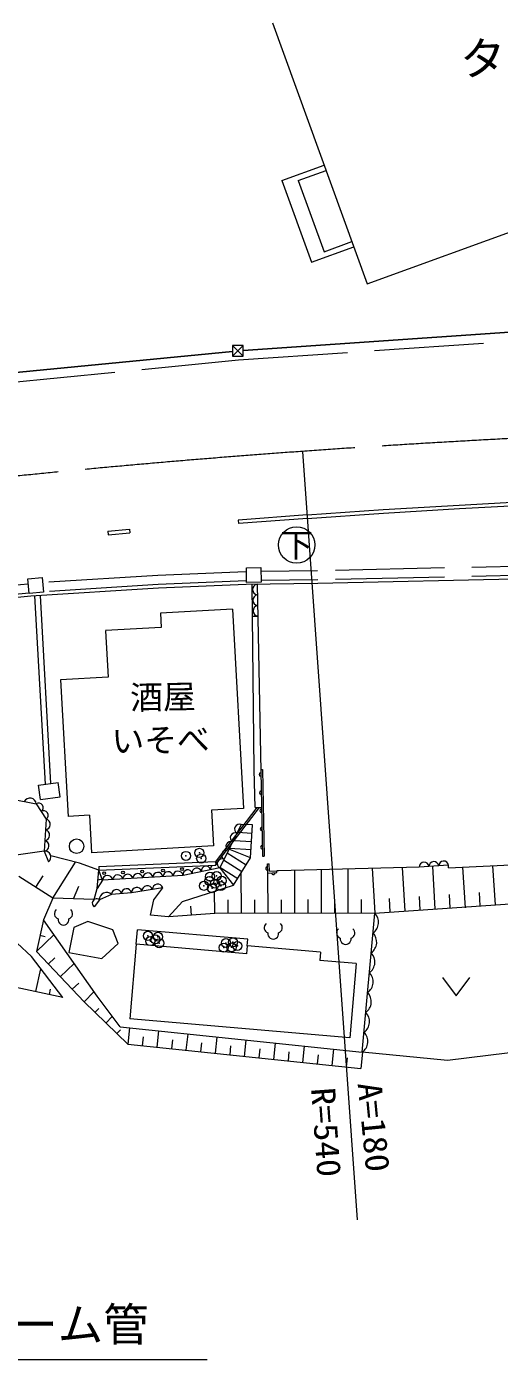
# Model space of a CAD drawing. Units: millimetres, scale not verified. Extents: x 40000 to 680000, y 20000 to 380000.
# Drawn here: x 227566 to 253577, y 245804 to 319126 of the extents above; entities that cross this region are included whole.
import ezdxf
from ezdxf.enums import TextEntityAlignment as Align

# ---------------------------------------------------------------- set-up
doc = ezdxf.new("R2010")
doc.units = ezdxf.units.MM
doc.header["$LTSCALE"] = 1000
doc.header["$PDMODE"] = 32
doc.header["$PDSIZE"] = 500
doc.linetypes.add('CHAIN', pattern=[18.5, 12, -1.5, 3.5, -1.5])
doc.linetypes.add('DASHED', pattern=[7.5, 6, -1.5])
for name, color, linetype, lineweight in [('M-BGD', 7, 'Continuous', 13), ('M-BGD-EXST', 7, 'Continuous', 13), ('M-BMK', 2, 'CHAIN', 13), ('M-BMK-ROW', 30, 'Continuous', 13), ('M-STR-HTXT', 7, 'Continuous', 13)]:
    doc.layers.add(name, color=color, linetype=linetype, lineweight=lineweight)
doc.styles.add('ＭＳ ゴシック', font='')
doc.styles.get('ＭＳ ゴシック').set_extended_font_data('MS Gothic')

msp = doc.modelspace()

# ---------------------------------------------------------------- linework, layer by layer
at = {"layer": 'M-BGD'}
for p, q in [((241097, 319335), (246300, 304980)), ((246300, 304980), (270855, 313879)), ((241606, 310658), (243936, 311503)), ((242508, 310666), (244038, 311220)), ((241606, 310658), (243232, 306173)), ((242508, 310666), (243929, 306744)), ((243929, 306744), (245460, 307299)), ((243232, 306173), (245562, 307017)), ((259031, 302651), (239487, 301310)), ((242996, 292269), (239208, 291983)), ((239208, 291983), (239223, 291784)), ((243011, 292069), (239223, 291784)), ((232033, 291369), (233228, 291478)), ((232033, 291369), (232054, 291170)), ((232054, 291170), (233249, 291279)), ((233228, 291478), (233249, 291279)), ((239658, 289352), (240458, 289361)), ((239667, 288552), (239658, 289352)), ((240458, 289361), (240467, 288561)), ((227629, 288742), (228426, 288815)), ((227703, 287945), (227629, 288742)), ((234814, 288238), (227794, 287792)), ((228426, 288815), (228499, 288018)), ((239646, 288440), (234814, 288238)), ((243589, 288489), (239646, 288440)), ((240467, 288561), (239667, 288552)), ((239990, 286686), (239971, 288444)), ((240245, 288447), (240545, 273482)), ((258042, 288809), (243589, 288489)), ((227794, 287792), (218114, 286868)), ((228499, 288018), (227703, 287945)), ((228605, 277446), (228020, 287807)), ((228904, 277487), (228319, 287826)), ((238888, 287074), (234926, 286854)), ((234926, 286854), (234969, 286073)), ((238888, 287074), (239497, 276107)), ((234969, 286073), (231904, 285903)), ((239990, 286686), (240280, 286689)), ((240079, 278247), (239990, 286686)), ((231905, 285881), (232047, 283336)), ((232047, 283336), (229425, 283190)), ((229425, 283190), (229843, 275677)), ((240146, 276158), (240079, 278247)), ((240146, 276158), (240079, 278247)), ((240449, 278259), (240549, 278262)), ((240549, 278262), (240644, 273484)), ((228210, 277391), (229300, 277542)), ((228320, 276599), (228210, 277391)), ((229409, 276750), (229300, 277542)), ((226782, 276633), (228091, 276365)), ((228320, 276599), (229409, 276750)), ((228091, 276365), (228636, 275524)), ((231022, 275742), (229843, 275677)), ((231022, 275742), (231136, 273679)), ((239497, 276107), (237742, 276010)), ((237742, 276010), (237851, 274052)), ((237960, 273165), (240255, 276161)), ((237966, 273009), (240383, 276163)), ((240146, 276158), (240491, 276165)), ((228636, 275524), (228522, 273757)), ((239377, 275229), (238187, 272847)), ((239999, 275203), (239377, 275229)), ((239890, 273396), (239999, 275203)), ((238999, 274356), (239944, 274299)), ((239163, 274800), (239971, 274751)), ((228522, 273757), (225333, 273306)), ((228522, 273757), (228764, 273171)), ((230469, 273103), (228892, 273499)), ((237851, 274052), (231136, 273679)), ((238603, 273680), (239652, 273019)), ((239890, 273396), (238697, 273868)), ((238723, 273920), (239917, 273847)), ((229008, 271185), (230261, 273156)), ((231546, 272719), (230469, 273103)), ((231537, 272919), (237959, 273187)), ((231537, 272919), (231546, 272719)), ((231546, 272719), (237967, 272987)), ((238187, 272847), (236172, 272432)), ((237959, 273187), (237967, 272987)), ((238187, 272847), (238941, 271889)), ((238203, 272879), (239178, 272265)), ((238403, 273280), (239415, 272642)), ((238941, 271889), (239890, 273396)), ((240545, 273482), (240644, 273484)), ((240810, 273058), (240910, 273064)), ((240838, 272559), (240810, 273058)), ((240933, 272665), (240910, 273064)), ((249167, 272892), (241423, 272675)), ((245257, 270353), (245251, 272782)), ((246579, 272819), (246725, 270356)), ((248236, 272866), (248379, 270468)), ((250776, 272984), (249167, 272892)), ((249892, 272933), (250032, 270579)), ((250783, 272853), (250776, 272984)), ((250783, 272853), (254587, 273024)), ((251554, 272888), (251687, 270651)), ((253209, 272962), (253338, 270803)), ((229008, 271185), (227142, 272372)), ((228075, 271779), (228478, 272412)), ((231440, 271718), (231546, 272719)), ((231740, 272160), (231440, 271718)), ((231740, 272160), (231546, 272719)), ((236172, 272432), (231740, 272160)), ((239382, 270338), (239377, 272582)), ((240838, 272559), (241338, 272588)), ((240851, 270342), (240846, 272559)), ((240933, 272665), (241332, 272687)), ((241423, 272675), (241332, 272687)), ((241338, 272588), (241332, 272687)), ((242320, 270345), (242314, 272700)), ((243788, 270349), (243782, 272741)), ((230145, 271140), (230434, 271832)), ((231282, 271095), (231440, 271718)), ((232236, 271379), (231566, 271084)), ((233337, 271472), (232236, 271379)), ((235056, 271742), (233337, 271472)), ((234564, 271092), (235056, 271742)), ((236146, 270986), (238941, 271889)), ((237914, 270334), (237911, 271556)), ((250814, 271384), (250858, 270635)), ((252467, 271496), (252511, 270747)), ((229008, 271185), (228484, 269989)), ((231282, 271095), (229008, 271185)), ((231566, 271084), (231285, 270698)), ((234378, 270233), (234564, 271092)), ((235367, 270154), (236146, 270986)), ((236641, 270244), (236605, 270743)), ((238648, 270336), (238646, 271086)), ((240117, 270340), (240115, 271090)), ((241585, 270343), (241583, 271093)), ((243054, 270347), (243052, 271097)), ((244523, 270351), (244521, 271101)), ((245991, 270354), (245989, 271104)), ((246725, 270356), (254969, 270913)), ((247507, 271161), (247552, 270412)), ((249161, 271272), (249205, 270524)), ((228484, 269989), (228100, 268243)), ((231441, 265778), (228484, 269989)), ((230924, 269885), (230165, 269557)), ((232305, 269430), (230924, 269885)), ((235367, 270154), (234378, 270233)), ((237914, 270334), (235367, 270154)), ((246725, 270356), (237914, 270334)), ((246036, 262704), (246725, 270356)), ((227833, 267968), (226247, 269440)), ((229068, 269158), (228100, 268243)), ((228585, 269052), (228292, 269116)), ((230165, 269557), (229886, 268185)), ((232593, 268683), (232305, 269430)), ((233600, 268644), (233669, 269441)), ((239728, 268918), (233669, 269441)), ((232593, 268683), (231701, 267862)), ((233600, 268644), (233246, 264538)), ((239659, 268121), (233600, 268644)), ((239697, 268555), (239659, 268121)), ((239697, 268555), (239728, 268918)), ((243735, 268207), (239697, 268555)), ((229548, 265720), (227833, 267968)), ((228100, 268243), (230722, 265470)), ((229119, 267893), (228756, 267550)), ((229886, 268185), (231701, 267862)), ((243735, 268207), (243695, 267750)), ((245703, 267576), (243695, 267750)), ((229548, 265720), (223675, 266973)), ((228080, 266034), (228348, 267292)), ((230176, 267580), (229411, 266857)), ((245703, 267576), (245350, 263492)), ((228814, 265877), (228877, 266170)), ((230430, 266507), (230066, 266163)), ((250449, 266804), (251199, 265804)), ((251199, 265804), (251949, 266804)), ((230722, 265470), (231257, 266023)), ((233125, 263143), (230722, 265470)), ((232705, 264091), (231441, 265778)), ((231323, 264888), (231531, 265104)), ((231923, 264307), (232273, 264668)), ((232705, 264091), (246036, 262704)), ((233218, 264038), (233125, 263143)), ((245350, 263492), (233246, 264538)), ((232524, 263725), (232733, 263940)), ((233979, 263557), (233927, 263060)), ((234823, 263871), (234729, 262976)), ((235583, 263390), (235532, 262893)), ((236427, 263704), (236334, 262809)), ((238031, 263537), (237938, 262642)), ((239635, 263370), (239542, 262475)), ((233125, 263143), (245959, 261807)), ((237187, 263223), (237136, 262726)), ((238792, 263056), (238740, 262559)), ((240396, 262889), (240344, 262392)), ((241239, 263203), (241146, 262308)), ((242000, 262722), (241948, 262225)), ((242843, 263036), (242750, 262141)), ((243604, 262555), (243552, 262058)), ((244447, 262869), (244354, 261974)), ((246052, 262702), (245959, 261807)), ((250722, 262243), (246036, 262704)), ((256146, 262915), (250722, 262243)), ((245208, 262388), (245156, 261891))]:
    msp.add_line(p, q, dxfattribs=at)
at = {"layer": 'M-BGD', "linetype": 'DASHED'}
for p, q in [((239229, 300791), (259441, 302178)), ((226444, 299538), (239229, 300791)), ((234777, 288937), (228452, 288536)), ((239619, 289139), (234777, 288937)), ((243579, 289189), (240458, 289150)), ((258055, 289509), (243574, 289189)), ((258066, 289009), (243585, 288689)), ((227654, 288461), (217702, 287510)), ((234804, 288437), (228498, 288037)), ((239640, 288639), (234804, 288437)), ((243585, 288689), (240464, 288650)), ((227701, 287963), (217844, 287021))]:
    msp.add_line(p, q, dxfattribs=at)
at = {"layer": 'M-BGD'}
for points in [[(242995, 292269), (247180, 292553), (251368, 292806), (255559, 293032), (259754, 293232), (264727, 293439), (269705, 293616), (274555, 293764)], [(243009, 292069), (247193, 292353), (251379, 292607), (255569, 292832), (259763, 293032), (264735, 293239), (269712, 293416), (274560, 293564)]]:
    msp.add_lwpolyline(points, dxfattribs=at)
for centre, radius in [((230315, 274034), 400), ((235070, 272696), 75), ((236114, 272769), 75), ((231835, 272554), 75), ((232867, 272583), 75), ((233921, 272638), 75)]:
    msp.add_circle(centre, radius, dxfattribs=at)
for centre, radius, start, end in [((240298, 288155), 297, 100.2049, 262.0867), ((240309, 287569), 297, 100.2049, 262.0867), ((240321, 286983), 297, 100.2049, 262.0867), ((240455, 277981), 100, 91.1458, 271.1458), ((227744, 276335), 348, 4.7817, 152.0139), ((240475, 276982), 100, 91.1458, 271.1458), ((228227, 276154), 250, 303.0513, 122.8324), ((228499, 275734), 250, 303.0513, 122.8324), ((240495, 275982), 100, 91.1458, 271.1458), ((228568, 275233), 299, 275.7477, 76.8666), ((239273, 274983), 267, 67.0632, 239.8258), ((240515, 274982), 100, 91.1458, 271.1458), ((228492, 274055), 299, 275.7477, 76.8666), ((228530, 274644), 299, 275.7477, 76.8666), ((238797, 274030), 267, 67.0632, 239.8258), ((239035, 274507), 267, 67.0632, 239.8258), ((228573, 273435), 326, 305.8856, 98.9474), ((238559, 273554), 267, 67.0632, 239.8258), ((240534, 273982), 100, 91.1458, 271.1458), ((236929, 272580), 257, 13.251, 190.0292), ((237433, 272684), 257, 13.251, 190.0292), ((237936, 272788), 257, 132.2445, 190.0292), ((237936, 272788), 257, 60.7304, 83.6259), ((238321, 273077), 267, 67.0632, 239.8258), ((240824, 272809), 100, 93.2647, 273.2647), ((249437, 272888), 269, 7.3419, 179.1873), ((249973, 272919), 269, 7.3419, 179.1873), ((250509, 272949), 269, 7.3419, 179.1873), ((231604, 271929), 268, 59.6184, 115.8961), ((232019, 272148), 279, 9.4832, 177.5331), ((232573, 272182), 279, 9.4832, 177.5331), ((233127, 272216), 279, 9.4832, 177.5331), ((233681, 272250), 279, 9.4832, 177.5331), ((234235, 272284), 279, 9.4832, 177.5331), ((234789, 272318), 279, 9.4832, 177.5331), ((235343, 272352), 279, 9.4832, 177.5331), ((235897, 272386), 279, 9.4832, 177.5331), ((236425, 272477), 257, 13.251, 190.0292), ((241138, 272576), 100, 183.2647, 3.2647), ((231959, 271101), 393, 45.1717, 182.4846), ((232513, 271375), 278, 10.5118, 179.0509), ((233064, 271421), 278, 10.5118, 179.0509), ((233630, 271474), 293, 17.4091, 180.451), ((234203, 271564), 293, 17.4091, 180.451), ((234777, 271654), 293, 17.4091, 180.451), ((231416, 270898), 239, 51.1826, 236.5766), ((229393, 270322), 300, 131.41945, 251.14243), ((229593, 269997), 300, 172.14016, 7.85984), ((229793, 270322), 300, 288.85757, 48.58055), ((246201, 269852), 727, 305.8686, 43.8337), ((240935, 269551), 300, 131.41945, 251.14243), ((241135, 269226), 300, 172.14016, 7.85984), ((241335, 269551), 300, 288.85757, 48.58055), ((244922, 269261), 300, 131.41945, 251.14243), ((245322, 269261), 300, 288.85757, 48.58055), ((246102, 268759), 727, 305.8686, 43.8337), ((245122, 268936), 300, 172.14016, 7.85984), ((246004, 267666), 727, 305.8686, 43.8337), ((245905, 266573), 727, 305.8686, 43.8337), ((245807, 265480), 727, 305.8686, 43.8337), ((245708, 264387), 727, 305.8686, 43.8337), ((245610, 263293), 727, 305.8686, 43.8337)]:
    msp.add_arc(centre, radius, start, end, dxfattribs=at)
for p in [(236332, 273504), (237071, 273670), (237170, 273358), (237322, 271857), (237623, 272125), (237653, 272359), (237936, 271980), (238020, 272403), (238253, 271851), (238298, 272137), (237770, 271729), (234237, 269104), (234652, 268910), (234787, 269053), (234373, 268814), (234861, 268699), (238413, 268459), (238529, 268708), (238838, 268475), (238918, 268753), (239162, 268552)]:
    msp.add_point(p, dxfattribs=at)
at = {"layer": 'M-BGD-EXST'}
msp.add_circle((242421, 290609), 1000, dxfattribs=at)
at = {"layer": 'M-BMK'}
for centre, radius, start, end in [((287467, -335639), 632980, 92.56839, 94.05136), ((281369, -242857), 539999, 94.10153, 100.62539)]:
    msp.add_arc(centre, radius, start, end, dxfattribs=at)
at = {"layer": 'M-BMK-ROW'}
for p, q in [((239487, 301310), (259031, 302651)), ((238887, 301590), (239487, 300990)), ((239487, 301590), (238887, 300990)), ((226603, 300056), (238887, 301260)), ((238887, 301260), (226603, 300056))]:
    msp.add_line(p, q, dxfattribs=at)
msp.add_lwpolyline([(239487, 301590), (238887, 301590), (238887, 300990), (239487, 300990)], close=True, dxfattribs=at)
msp.add_arc((239187, 301290), 300, 359.99985, 0.00015, dxfattribs=at)
at = {"layer": 'M-STR-HTXT'}
for p, q in [((242746, 295760), (245754, 253485)), ((219666, 245804), (237505, 245804))]:
    msp.add_line(p, q, dxfattribs=at)

# ---------------------------------------------------------------- texts
at = {"layer": 'M-BGD', "style": 'ＭＳ ゴシック'}
for s, height, p in [('タキベ店', 1833, (251443, 315888)), ('酒屋', 1320, (233285, 281163)), ('いそべ', 1320, (232252, 278775))]:
    msp.add_text(s, height=height, rotation=1, dxfattribs=at).set_placement(p, align=Align.BOTTOM_LEFT)
at = {"layer": 'M-BGD-EXST', "style": 'ＭＳ ゴシック'}
msp.add_text('下', height=1320, dxfattribs=at).set_placement((242421, 290609), align=Align.MIDDLE_CENTER)
at = {"layer": 'M-STR-HTXT', "style": 'ＭＳ ゴシック', "width": 1.1}
for s, rotation, p in [('R=540', 274.135, (242822, 260690)), ('A=180', 275.572, (245382, 260937))]:
    msp.add_text(s, height=1320, rotation=rotation, dxfattribs=at).set_placement(p, align=Align.BOTTOM_LEFT)
at = {"layer": 'M-STR-HTXT', "style": 'ＭＳ ゴシック'}
msp.add_text('ヒューム管', height=1833, dxfattribs=at).set_placement((221778, 246257), align=Align.BOTTOM_LEFT)

doc.saveas('drawing.dxf')
